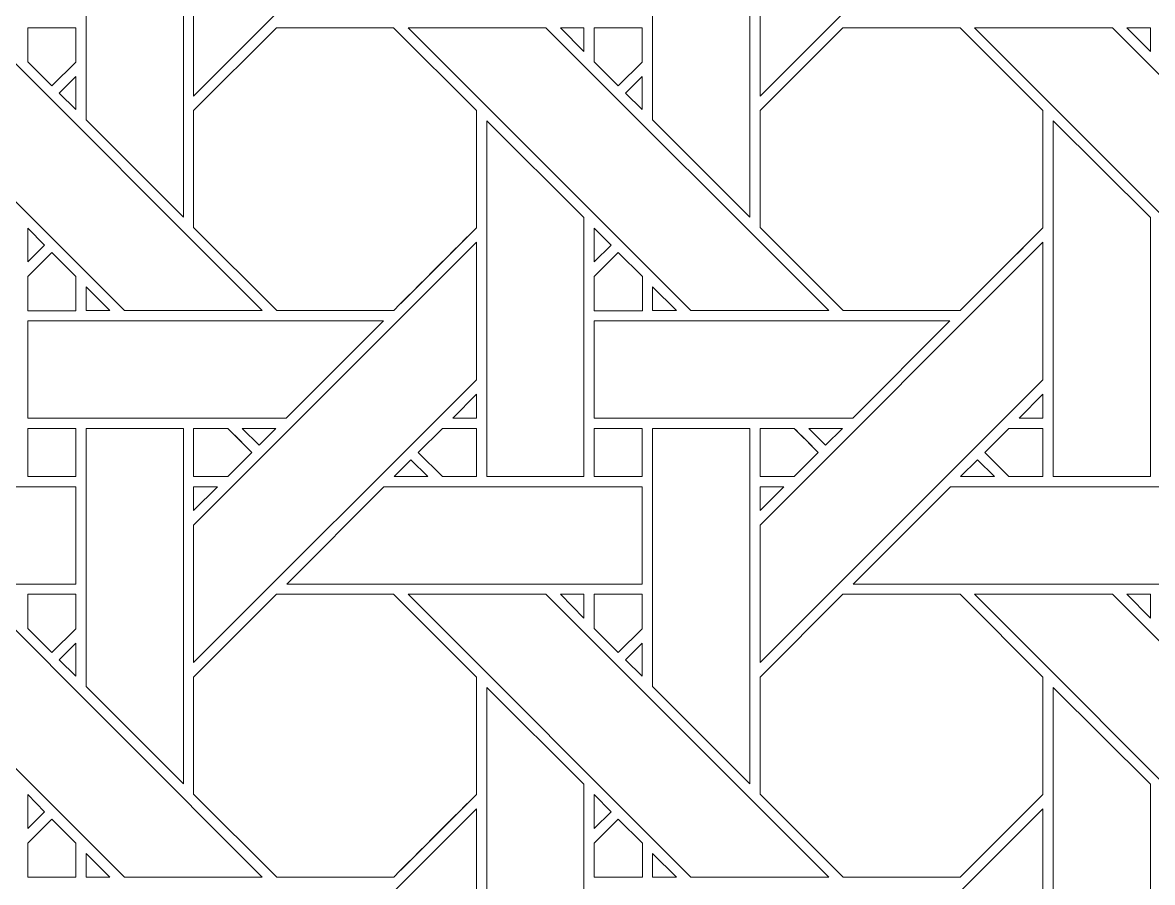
# Model space of a CAD drawing. Header units: inches. Extents: x 2.4 to 22.4, y -0.9 to 19.1.
# Drawn here: x 18.026 to 19.919, y 4.58 to 6.02 of the extents above; entities that cross this region are included whole.
import ezdxf

# ---------------------------------------------------------------- set-up
doc = ezdxf.new("R2010")
doc.units = ezdxf.units.IN
doc.header["$MEASUREMENT"] = 0
doc.layers.add('Design', color=7, linetype='Continuous', lineweight=0)

msp = doc.modelspace()

# ---------------------------------------------------------------- linework, layer by layer
at = {"layer": 'Design'}
for points, knots in [([(12.3829, 19.0948), (6.86, 19.0948), (2.3829, 14.6176), (2.3829, 9.0948), (2.3829, 3.5719), (6.86, -0.9052), (12.3829, -0.9052), (17.9057, -0.9052), (22.3829, 3.5719), (22.3829, 9.0948), (22.3829, 14.6176), (17.9057, 19.0948), (12.3829, 19.0948)], [0, 0, 0, 0, 1, 1, 1, 2, 2, 2, 3, 3, 3, 4, 4, 4, 4]), ([(12.3829, 17.972), (7.4801, 17.972), (3.5056, 13.9975), (3.5056, 9.0948), (3.5056, 4.192), (7.4801, 0.2175), (12.3829, 0.2175), (17.2856, 0.2175), (21.2601, 4.192), (21.2601, 9.0948), (21.2601, 13.9975), (17.2856, 17.972), (12.3829, 17.972)], [0, 0, 0, 0, 1, 1, 1, 2, 2, 2, 3, 3, 3, 4, 4, 4, 4]), ([(18.3128, 6.1269), (18.3128, 6.1269), (18.7864, 6.6005), (18.7864, 6.6005), (18.7864, 6.6005), (18.7864, 6.3705), (18.7864, 6.3705), (18.7864, 6.3705), (18.3128, 5.8968), (18.3128, 5.8968), (18.3128, 5.8968), (18.3128, 6.1269), (18.3128, 6.1269)], [0, 0, 0, 0, 1, 1, 1, 2, 2, 2, 3, 3, 3, 4, 4, 4, 4]), ([(19.2615, 6.1269), (19.2615, 6.1269), (19.7352, 6.6005), (19.7352, 6.6005), (19.7352, 6.6005), (19.7352, 6.3705), (19.7352, 6.3705), (19.7352, 6.3705), (19.2615, 5.8968), (19.2615, 5.8968), (19.2615, 5.8968), (19.2615, 6.1269), (19.2615, 6.1269)], [0, 0, 0, 0, 1, 1, 1, 2, 2, 2, 3, 3, 3, 4, 4, 4, 4]), ([(18.2956, 6.289), (18.2956, 6.289), (18.2956, 5.6939), (18.2956, 5.6939), (18.2956, 5.6939), (18.1327, 5.8568), (18.1327, 5.8568), (18.1327, 5.8568), (18.1327, 6.289), (18.1327, 6.289), (18.1327, 6.289), (18.2956, 6.289), (18.2956, 6.289)], [0, 0, 0, 0, 1, 1, 1, 2, 2, 2, 3, 3, 3, 4, 4, 4, 4]), ([(19.2443, 6.289), (19.2443, 6.289), (19.2443, 5.6939), (19.2443, 5.6939), (19.2443, 5.6939), (19.0814, 5.8568), (19.0814, 5.8568), (19.0814, 5.8568), (19.0814, 6.289), (19.0814, 6.289), (19.0814, 6.289), (19.2443, 6.289), (19.2443, 6.289)], [0, 0, 0, 0, 1, 1, 1, 2, 2, 2, 3, 3, 3, 4, 4, 4, 4]), ([(18.1967, 5.5375), (18.1967, 5.5375), (17.7232, 6.0112), (17.7232, 6.0112), (17.7232, 6.0112), (17.9541, 6.0112), (17.9541, 6.0112), (17.9541, 6.0112), (18.4278, 5.5375), (18.4278, 5.5375), (18.4278, 5.5375), (18.1967, 5.5375), (18.1967, 5.5375)], [0, 0, 0, 0, 1, 1, 1, 2, 2, 2, 3, 3, 3, 4, 4, 4, 4]), ([(18.1152, 6.0111), (18.1152, 6.0111), (18.1152, 5.9535), (18.1152, 5.9535), (18.1152, 5.9535), (18.0753, 5.9136), (18.0753, 5.9136), (18.0753, 5.9136), (18.0349, 5.9539), (18.0349, 5.9539), (18.0349, 5.9539), (18.0349, 6.0111), (18.0349, 6.0111), (18.0349, 6.0111), (18.1152, 6.0111), (18.1152, 6.0111)], [0, 0, 0, 0, 1, 1, 1, 2, 2, 2, 3, 3, 3, 4, 4, 4, 5, 5, 5, 5]), ([(18.0753, 5.9136), (18.0753, 5.9136), (18.0349, 5.9539), (18.0349, 5.9539), (18.0349, 5.9539), (18.0349, 6.0111), (18.0349, 6.0111), (18.0349, 6.0111), (18.1152, 6.0111), (18.1152, 6.0111), (18.1152, 6.0111), (18.1152, 5.9535), (18.1152, 5.9535), (18.1152, 5.9535), (18.0753, 5.9136), (18.0753, 5.9136)], [0, 0, 0, 0, 1, 1, 1, 2, 2, 2, 3, 3, 3, 4, 4, 4, 5, 5, 5, 5]), ([(18.4515, 6.0111), (18.4515, 6.0111), (18.6477, 6.0111), (18.6477, 6.0111), (18.6477, 6.0111), (18.7865, 5.8724), (18.7865, 5.8724), (18.7865, 5.8724), (18.7865, 5.6762), (18.7865, 5.6762), (18.7687, 5.6582), (18.6567, 5.5465), (18.6478, 5.5375), (18.6478, 5.5375), (18.452, 5.5375), (18.452, 5.5375), (18.452, 5.5375), (18.3128, 5.6767), (18.3128, 5.6767), (18.3128, 5.6767), (18.3128, 5.8724), (18.3128, 5.8724), (18.3128, 5.8724), (18.4515, 6.0111), (18.4515, 6.0111)], [0, 0, 0, 0, 1, 1, 1, 2, 2, 2, 3, 3, 3, 4, 4, 4, 5, 5, 5, 6, 6, 6, 7, 7, 7, 8, 8, 8, 8]), ([(18.7865, 5.6762), (18.7684, 5.658), (18.6565, 5.5463), (18.6478, 5.5375), (18.6478, 5.5375), (18.452, 5.5375), (18.452, 5.5375), (18.452, 5.5375), (18.3128, 5.6767), (18.3128, 5.6767), (18.3128, 5.6767), (18.3128, 5.8724), (18.3128, 5.8724), (18.3128, 5.8724), (18.4515, 6.0111), (18.4515, 6.0111), (18.4515, 6.0111), (18.6477, 6.0111), (18.6477, 6.0111), (18.6477, 6.0111), (18.7865, 5.8724), (18.7865, 5.8724), (18.7865, 5.8724), (18.7865, 5.6762), (18.7865, 5.6762)], [0, 0, 0, 0, 1, 1, 1, 2, 2, 2, 3, 3, 3, 4, 4, 4, 5, 5, 5, 6, 6, 6, 7, 7, 7, 8, 8, 8, 8]), ([(19.1455, 5.5375), (19.1455, 5.5375), (18.6719, 6.0112), (18.6719, 6.0112), (18.6719, 6.0112), (18.9029, 6.0112), (18.9029, 6.0112), (18.9029, 6.0112), (19.3765, 5.5375), (19.3765, 5.5375), (19.3765, 5.5375), (19.1455, 5.5375), (19.1455, 5.5375)], [0, 0, 0, 0, 1, 1, 1, 2, 2, 2, 3, 3, 3, 4, 4, 4, 4]), ([(18.9664, 6.0111), (18.9664, 6.0111), (18.9664, 5.9713), (18.9664, 5.9713), (18.9664, 5.9713), (18.927, 6.0111), (18.927, 6.0111), (18.927, 6.0111), (18.9664, 6.0111), (18.9664, 6.0111)], [0, 0, 0, 0, 1, 1, 1, 2, 2, 2, 3, 3, 3, 3]), ([(19.0639, 6.0111), (19.0639, 6.0111), (19.0639, 5.9535), (19.0639, 5.9535), (19.0639, 5.9535), (19.024, 5.9136), (19.024, 5.9136), (19.024, 5.9136), (18.9837, 5.9539), (18.9837, 5.9539), (18.9837, 5.9539), (18.9837, 6.0111), (18.9837, 6.0111), (18.9837, 6.0111), (19.0639, 6.0111), (19.0639, 6.0111)], [0, 0, 0, 0, 1, 1, 1, 2, 2, 2, 3, 3, 3, 4, 4, 4, 5, 5, 5, 5]), ([(19.024, 5.9136), (19.024, 5.9136), (18.9837, 5.9539), (18.9837, 5.9539), (18.9837, 5.9539), (18.9837, 6.0111), (18.9837, 6.0111), (18.9837, 6.0111), (19.0639, 6.0111), (19.0639, 6.0111), (19.0639, 6.0111), (19.0639, 5.9535), (19.0639, 5.9535), (19.0639, 5.9535), (19.024, 5.9136), (19.024, 5.9136)], [0, 0, 0, 0, 1, 1, 1, 2, 2, 2, 3, 3, 3, 4, 4, 4, 5, 5, 5, 5]), ([(19.2615, 5.6767), (19.2615, 5.6767), (19.2615, 5.8724), (19.2615, 5.8724), (19.2615, 5.8724), (19.4002, 6.0111), (19.4002, 6.0111), (19.4002, 6.0111), (19.5965, 6.0111), (19.5965, 6.0111), (19.5965, 6.0111), (19.7352, 5.8724), (19.7352, 5.8724), (19.7352, 5.8724), (19.7352, 5.6762), (19.7352, 5.6762), (19.7174, 5.6582), (19.6055, 5.5465), (19.5965, 5.5375), (19.5965, 5.5375), (19.4008, 5.5375), (19.4008, 5.5375), (19.4008, 5.5375), (19.2615, 5.6767), (19.2615, 5.6767)], [0, 0, 0, 0, 1, 1, 1, 2, 2, 2, 3, 3, 3, 4, 4, 4, 5, 5, 5, 6, 6, 6, 7, 7, 7, 8, 8, 8, 8]), ([(19.7352, 5.6762), (19.7173, 5.6581), (19.6054, 5.5464), (19.5965, 5.5375), (19.5965, 5.5375), (19.4008, 5.5375), (19.4008, 5.5375), (19.4008, 5.5375), (19.2615, 5.6767), (19.2615, 5.6767), (19.2615, 5.6767), (19.2615, 5.8724), (19.2615, 5.8724), (19.2615, 5.8724), (19.4002, 6.0111), (19.4002, 6.0111), (19.4002, 6.0111), (19.5965, 6.0111), (19.5965, 6.0111), (19.5965, 6.0111), (19.7352, 5.8724), (19.7352, 5.8724), (19.7352, 5.8724), (19.7352, 5.6762), (19.7352, 5.6762)], [0, 0, 0, 0, 1, 1, 1, 2, 2, 2, 3, 3, 3, 4, 4, 4, 5, 5, 5, 6, 6, 6, 7, 7, 7, 8, 8, 8, 8]), ([(19.6206, 6.0112), (19.6206, 6.0112), (19.8516, 6.0112), (19.8516, 6.0112), (19.8516, 6.0112), (20.3252, 5.5375), (20.3252, 5.5375), (20.3252, 5.5375), (20.0942, 5.5375), (20.0942, 5.5375), (20.0942, 5.5375), (19.6206, 6.0112), (19.6206, 6.0112)], [0, 0, 0, 0, 1, 1, 1, 2, 2, 2, 3, 3, 3, 4, 4, 4, 4]), ([(19.9151, 6.0111), (19.9151, 6.0111), (19.9151, 5.9713), (19.9151, 5.9713), (19.9151, 5.9713), (19.8757, 6.0111), (19.8757, 6.0111), (19.8757, 6.0111), (19.9151, 6.0111), (19.9151, 6.0111)], [0, 0, 0, 0, 1, 1, 1, 2, 2, 2, 3, 3, 3, 3]), ([(18.1152, 5.9293), (18.1152, 5.9293), (18.1152, 5.8741), (18.1152, 5.8741), (18.1152, 5.8741), (18.0874, 5.9015), (18.0874, 5.9015), (18.0874, 5.9015), (18.1152, 5.9293), (18.1152, 5.9293)], [0, 0, 0, 0, 1, 1, 1, 2, 2, 2, 3, 3, 3, 3]), ([(19.0639, 5.9293), (19.0639, 5.9293), (19.0639, 5.8741), (19.0639, 5.8741), (19.0639, 5.8741), (19.0361, 5.9015), (19.0361, 5.9015), (19.0361, 5.9015), (19.0639, 5.9293), (19.0639, 5.9293)], [0, 0, 0, 0, 1, 1, 1, 2, 2, 2, 3, 3, 3, 3]), ([(18.8036, 5.2595), (18.8036, 5.2595), (18.8036, 5.8553), (18.8036, 5.8553), (18.8036, 5.8553), (18.9663, 5.6932), (18.9663, 5.6932), (18.9663, 5.6932), (18.9663, 5.2595), (18.9663, 5.2595), (18.9663, 5.2595), (18.8036, 5.2595), (18.8036, 5.2595)], [0, 0, 0, 0, 1, 1, 1, 2, 2, 2, 3, 3, 3, 4, 4, 4, 4]), ([(19.9151, 5.2595), (19.9151, 5.2595), (19.7523, 5.2595), (19.7523, 5.2595), (19.7523, 5.2595), (19.7523, 5.8553), (19.7523, 5.8553), (19.7523, 5.8553), (19.9151, 5.6932), (19.9151, 5.6932), (19.9151, 5.6932), (19.9151, 5.2595), (19.9151, 5.2595)], [0, 0, 0, 0, 1, 1, 1, 2, 2, 2, 3, 3, 3, 4, 4, 4, 4]), ([(18.0349, 5.6189), (18.0349, 5.6189), (18.0349, 5.6757), (18.0349, 5.6757), (18.0349, 5.6757), (18.0631, 5.6471), (18.0631, 5.6471), (18.0631, 5.6471), (18.0349, 5.6189), (18.0349, 5.6189)], [0, 0, 0, 0, 1, 1, 1, 2, 2, 2, 3, 3, 3, 3]), ([(18.9836, 5.6189), (18.9836, 5.6189), (18.9836, 5.6757), (18.9836, 5.6757), (18.9836, 5.6757), (19.0118, 5.6471), (19.0118, 5.6471), (19.0118, 5.6471), (18.9836, 5.6189), (18.9836, 5.6189)], [0, 0, 0, 0, 1, 1, 1, 2, 2, 2, 3, 3, 3, 3]), ([(18.3128, 5.1782), (18.3128, 5.1782), (18.7864, 5.6518), (18.7864, 5.6518), (18.7864, 5.6518), (18.7864, 5.4217), (18.7864, 5.4217), (18.7864, 5.4217), (18.3128, 4.9481), (18.3128, 4.9481), (18.3128, 4.9481), (18.3128, 5.1782), (18.3128, 5.1782)], [0, 0, 0, 0, 1, 1, 1, 2, 2, 2, 3, 3, 3, 4, 4, 4, 4]), ([(19.2615, 5.1782), (19.2615, 5.1782), (19.7352, 5.6518), (19.7352, 5.6518), (19.7352, 5.6518), (19.7352, 5.4217), (19.7352, 5.4217), (19.7352, 5.4217), (19.2615, 4.9481), (19.2615, 4.9481), (19.2615, 4.9481), (19.2615, 5.1782), (19.2615, 5.1782)], [0, 0, 0, 0, 1, 1, 1, 2, 2, 2, 3, 3, 3, 4, 4, 4, 4]), ([(18.0349, 5.5372), (18.0349, 5.5372), (18.0349, 5.5945), (18.0349, 5.5945), (18.0349, 5.5945), (18.0753, 5.6349), (18.0753, 5.6349), (18.0753, 5.6349), (18.1156, 5.5945), (18.1156, 5.5945), (18.1156, 5.5945), (18.1156, 5.5372), (18.1156, 5.5372), (18.1156, 5.5372), (18.0349, 5.5372), (18.0349, 5.5372)], [0, 0, 0, 0, 1, 1, 1, 2, 2, 2, 3, 3, 3, 4, 4, 4, 5, 5, 5, 5]), ([(18.0753, 5.6349), (18.0753, 5.6349), (18.1156, 5.5945), (18.1156, 5.5945), (18.1156, 5.5945), (18.1156, 5.5372), (18.1156, 5.5372), (18.1156, 5.5372), (18.0349, 5.5372), (18.0349, 5.5372), (18.0349, 5.5372), (18.0349, 5.5945), (18.0349, 5.5945), (18.0349, 5.5945), (18.0753, 5.6349), (18.0753, 5.6349)], [0, 0, 0, 0, 1, 1, 1, 2, 2, 2, 3, 3, 3, 4, 4, 4, 5, 5, 5, 5]), ([(18.9837, 5.5372), (18.9837, 5.5372), (18.9837, 5.5945), (18.9837, 5.5945), (18.9837, 5.5945), (19.024, 5.6349), (19.024, 5.6349), (19.024, 5.6349), (19.0643, 5.5945), (19.0643, 5.5945), (19.0643, 5.5945), (19.0643, 5.5372), (19.0643, 5.5372), (19.0643, 5.5372), (18.9837, 5.5372), (18.9837, 5.5372)], [0, 0, 0, 0, 1, 1, 1, 2, 2, 2, 3, 3, 3, 4, 4, 4, 5, 5, 5, 5]), ([(19.024, 5.6349), (19.024, 5.6349), (19.0643, 5.5945), (19.0643, 5.5945), (19.0643, 5.5945), (19.0643, 5.5372), (19.0643, 5.5372), (19.0643, 5.5372), (18.9837, 5.5372), (18.9837, 5.5372), (18.9837, 5.5372), (18.9837, 5.5945), (18.9837, 5.5945), (18.9837, 5.5945), (19.024, 5.6349), (19.024, 5.6349)], [0, 0, 0, 0, 1, 1, 1, 2, 2, 2, 3, 3, 3, 4, 4, 4, 5, 5, 5, 5]), ([(18.1328, 5.5375), (18.1328, 5.5375), (18.1328, 5.5773), (18.1328, 5.5773), (18.1328, 5.5773), (18.1725, 5.5375), (18.1725, 5.5375), (18.1725, 5.5375), (18.1328, 5.5375), (18.1328, 5.5375)], [0, 0, 0, 0, 1, 1, 1, 2, 2, 2, 3, 3, 3, 3]), ([(19.0815, 5.5375), (19.0815, 5.5375), (19.0815, 5.5773), (19.0815, 5.5773), (19.0815, 5.5773), (19.1212, 5.5375), (19.1212, 5.5375), (19.1212, 5.5375), (19.0815, 5.5375), (19.0815, 5.5375)], [0, 0, 0, 0, 1, 1, 1, 2, 2, 2, 3, 3, 3, 3]), ([(18.0349, 5.3576), (18.0349, 5.3576), (18.0349, 5.5203), (18.0349, 5.5203), (18.0349, 5.5203), (18.6306, 5.5203), (18.6306, 5.5203), (18.6306, 5.5203), (18.4679, 5.3576), (18.4679, 5.3576), (18.4679, 5.3576), (18.0349, 5.3576), (18.0349, 5.3576)], [0, 0, 0, 0, 1, 1, 1, 2, 2, 2, 3, 3, 3, 4, 4, 4, 4]), ([(18.9836, 5.3576), (18.9836, 5.3576), (18.9836, 5.5203), (18.9836, 5.5203), (18.9836, 5.5203), (19.5793, 5.5203), (19.5793, 5.5203), (19.5793, 5.5203), (19.4166, 5.3576), (19.4166, 5.3576), (19.4166, 5.3576), (18.9836, 5.3576), (18.9836, 5.3576)], [0, 0, 0, 0, 1, 1, 1, 2, 2, 2, 3, 3, 3, 4, 4, 4, 4]), ([(18.7864, 5.3973), (18.7864, 5.3973), (18.7864, 5.3576), (18.7864, 5.3576), (18.7864, 5.3576), (18.7467, 5.3576), (18.7467, 5.3576), (18.7467, 5.3576), (18.7864, 5.3973), (18.7864, 5.3973)], [0, 0, 0, 0, 1, 1, 1, 2, 2, 2, 3, 3, 3, 3]), ([(19.7352, 5.3973), (19.7352, 5.3973), (19.7352, 5.3576), (19.7352, 5.3576), (19.7352, 5.3576), (19.6954, 5.3576), (19.6954, 5.3576), (19.6954, 5.3576), (19.7352, 5.3973), (19.7352, 5.3973)], [0, 0, 0, 0, 1, 1, 1, 2, 2, 2, 3, 3, 3, 3]), ([(18.0349, 5.3403), (18.0349, 5.3403), (18.1152, 5.3403), (18.1152, 5.3403), (18.1152, 5.3403), (18.1152, 5.2595), (18.1152, 5.2595), (18.1152, 5.2595), (18.0349, 5.2595), (18.0349, 5.2595), (18.0349, 5.2595), (18.0349, 5.3403), (18.0349, 5.3403)], [0, 0, 0, 0, 1, 1, 1, 2, 2, 2, 3, 3, 3, 4, 4, 4, 4]), ([(18.0349, 5.2595), (18.0349, 5.2595), (18.0349, 5.3403), (18.0349, 5.3403), (18.0349, 5.3403), (18.1152, 5.3403), (18.1152, 5.3403), (18.1152, 5.3403), (18.1152, 5.2595), (18.1152, 5.2595), (18.1152, 5.2595), (18.0349, 5.2595), (18.0349, 5.2595)], [0, 0, 0, 0, 1, 1, 1, 2, 2, 2, 3, 3, 3, 4, 4, 4, 4]), ([(18.2956, 5.3403), (18.2956, 5.3403), (18.2956, 4.7452), (18.2956, 4.7452), (18.2956, 4.7452), (18.1327, 4.9081), (18.1327, 4.9081), (18.1327, 4.9081), (18.1327, 5.3403), (18.1327, 5.3403), (18.1327, 5.3403), (18.2956, 5.3403), (18.2956, 5.3403)], [0, 0, 0, 0, 1, 1, 1, 2, 2, 2, 3, 3, 3, 4, 4, 4, 4]), ([(18.3699, 5.3403), (18.375, 5.3351), (18.4058, 5.3043), (18.4102, 5.2999), (18.4102, 5.2999), (18.3698, 5.2595), (18.3698, 5.2595), (18.3698, 5.2595), (18.3128, 5.2595), (18.3128, 5.2595), (18.3128, 5.2595), (18.3128, 5.3403), (18.3128, 5.3403), (18.3128, 5.3403), (18.3699, 5.3403), (18.3699, 5.3403)], [0, 0, 0, 0, 1, 1, 1, 2, 2, 2, 3, 3, 3, 4, 4, 4, 5, 5, 5, 5]), ([(18.3128, 5.2595), (18.3128, 5.2595), (18.3128, 5.3403), (18.3128, 5.3403), (18.3128, 5.3403), (18.3699, 5.3403), (18.3699, 5.3403), (18.3752, 5.335), (18.406, 5.3041), (18.4102, 5.2999), (18.4102, 5.2999), (18.3698, 5.2595), (18.3698, 5.2595), (18.3698, 5.2595), (18.3128, 5.2595), (18.3128, 5.2595)], [0, 0, 0, 0, 1, 1, 1, 2, 2, 2, 3, 3, 3, 4, 4, 4, 5, 5, 5, 5]), ([(18.3942, 5.3403), (18.3942, 5.3403), (18.4506, 5.3403), (18.4506, 5.3403), (18.4506, 5.3403), (18.4224, 5.3121), (18.4224, 5.3121), (18.4224, 5.3121), (18.3942, 5.3403), (18.3942, 5.3403)], [0, 0, 0, 0, 1, 1, 1, 2, 2, 2, 3, 3, 3, 3]), ([(18.7294, 5.2595), (18.7294, 5.2595), (18.689, 5.2998), (18.689, 5.2998), (18.689, 5.2998), (18.7294, 5.3403), (18.7294, 5.3403), (18.7294, 5.3403), (18.7865, 5.3403), (18.7865, 5.3403), (18.7865, 5.3403), (18.7865, 5.2595), (18.7865, 5.2595), (18.7865, 5.2595), (18.7294, 5.2595), (18.7294, 5.2595)], [0, 0, 0, 0, 1, 1, 1, 2, 2, 2, 3, 3, 3, 4, 4, 4, 5, 5, 5, 5]), ([(18.689, 5.2998), (18.689, 5.2998), (18.7294, 5.3403), (18.7294, 5.3403), (18.7294, 5.3403), (18.7865, 5.3403), (18.7865, 5.3403), (18.7865, 5.3403), (18.7865, 5.2595), (18.7865, 5.2595), (18.7865, 5.2595), (18.7294, 5.2595), (18.7294, 5.2595), (18.7294, 5.2595), (18.689, 5.2998), (18.689, 5.2998)], [0, 0, 0, 0, 1, 1, 1, 2, 2, 2, 3, 3, 3, 4, 4, 4, 5, 5, 5, 5]), ([(18.9837, 5.3403), (18.9837, 5.3403), (19.0639, 5.3403), (19.0639, 5.3403), (19.0639, 5.3403), (19.0639, 5.2595), (19.0639, 5.2595), (19.0639, 5.2595), (18.9837, 5.2595), (18.9837, 5.2595), (18.9837, 5.2595), (18.9837, 5.3403), (18.9837, 5.3403)], [0, 0, 0, 0, 1, 1, 1, 2, 2, 2, 3, 3, 3, 4, 4, 4, 4]), ([(18.9837, 5.2595), (18.9837, 5.2595), (18.9837, 5.3403), (18.9837, 5.3403), (18.9837, 5.3403), (19.0639, 5.3403), (19.0639, 5.3403), (19.0639, 5.3403), (19.0639, 5.2595), (19.0639, 5.2595), (19.0639, 5.2595), (18.9837, 5.2595), (18.9837, 5.2595)], [0, 0, 0, 0, 1, 1, 1, 2, 2, 2, 3, 3, 3, 4, 4, 4, 4]), ([(19.2443, 5.3403), (19.2443, 5.3403), (19.2443, 4.7452), (19.2443, 4.7452), (19.2443, 4.7452), (19.0814, 4.9081), (19.0814, 4.9081), (19.0814, 4.9081), (19.0814, 5.3403), (19.0814, 5.3403), (19.0814, 5.3403), (19.2443, 5.3403), (19.2443, 5.3403)], [0, 0, 0, 0, 1, 1, 1, 2, 2, 2, 3, 3, 3, 4, 4, 4, 4]), ([(19.3589, 5.2999), (19.3589, 5.2999), (19.3185, 5.2595), (19.3185, 5.2595), (19.3185, 5.2595), (19.2615, 5.2595), (19.2615, 5.2595), (19.2615, 5.2595), (19.2615, 5.3403), (19.2615, 5.3403), (19.2615, 5.3403), (19.3186, 5.3403), (19.3186, 5.3403), (19.3237, 5.3351), (19.3545, 5.3043), (19.3589, 5.2999)], [0, 0, 0, 0, 1, 1, 1, 2, 2, 2, 3, 3, 3, 4, 4, 4, 5, 5, 5, 5]), ([(19.2615, 5.2595), (19.2615, 5.2595), (19.2615, 5.3403), (19.2615, 5.3403), (19.2615, 5.3403), (19.3186, 5.3403), (19.3186, 5.3403), (19.3239, 5.335), (19.3547, 5.3041), (19.3589, 5.2999), (19.3589, 5.2999), (19.3185, 5.2595), (19.3185, 5.2595), (19.3185, 5.2595), (19.2615, 5.2595), (19.2615, 5.2595)], [0, 0, 0, 0, 1, 1, 1, 2, 2, 2, 3, 3, 3, 4, 4, 4, 5, 5, 5, 5]), ([(19.3429, 5.3403), (19.3429, 5.3403), (19.3994, 5.3403), (19.3994, 5.3403), (19.3994, 5.3403), (19.3711, 5.3121), (19.3711, 5.3121), (19.3711, 5.3121), (19.3429, 5.3403), (19.3429, 5.3403)], [0, 0, 0, 0, 1, 1, 1, 2, 2, 2, 3, 3, 3, 3]), ([(19.6782, 5.3403), (19.6782, 5.3403), (19.7352, 5.3403), (19.7352, 5.3403), (19.7352, 5.3403), (19.7352, 5.2595), (19.7352, 5.2595), (19.7352, 5.2595), (19.6781, 5.2595), (19.6781, 5.2595), (19.6781, 5.2595), (19.6377, 5.2998), (19.6377, 5.2998), (19.6377, 5.2998), (19.6782, 5.3403), (19.6782, 5.3403)], [0, 0, 0, 0, 1, 1, 1, 2, 2, 2, 3, 3, 3, 4, 4, 4, 5, 5, 5, 5]), ([(19.6377, 5.2998), (19.6377, 5.2998), (19.6782, 5.3403), (19.6782, 5.3403), (19.6782, 5.3403), (19.7352, 5.3403), (19.7352, 5.3403), (19.7352, 5.3403), (19.7352, 5.2595), (19.7352, 5.2595), (19.7352, 5.2595), (19.6781, 5.2595), (19.6781, 5.2595), (19.6781, 5.2595), (19.6377, 5.2998), (19.6377, 5.2998)], [0, 0, 0, 0, 1, 1, 1, 2, 2, 2, 3, 3, 3, 4, 4, 4, 5, 5, 5, 5]), ([(18.6768, 5.2878), (18.6768, 5.2878), (18.7051, 5.2595), (18.7051, 5.2595), (18.7051, 5.2595), (18.6486, 5.2595), (18.6486, 5.2595), (18.6486, 5.2595), (18.6768, 5.2878), (18.6768, 5.2878)], [0, 0, 0, 0, 1, 1, 1, 2, 2, 2, 3, 3, 3, 3]), ([(19.6256, 5.2878), (19.6256, 5.2878), (19.6538, 5.2595), (19.6538, 5.2595), (19.6538, 5.2595), (19.5973, 5.2595), (19.5973, 5.2595), (19.5973, 5.2595), (19.6256, 5.2878), (19.6256, 5.2878)], [0, 0, 0, 0, 1, 1, 1, 2, 2, 2, 3, 3, 3, 3]), ([(17.5199, 5.0796), (17.5199, 5.0796), (17.6827, 5.2424), (17.6827, 5.2424), (17.6827, 5.2424), (18.1152, 5.2424), (18.1152, 5.2424), (18.1152, 5.2424), (18.1152, 5.0796), (18.1152, 5.0796), (18.1152, 5.0796), (17.5199, 5.0796), (17.5199, 5.0796)], [0, 0, 0, 0, 1, 1, 1, 2, 2, 2, 3, 3, 3, 4, 4, 4, 4]), ([(18.3526, 5.2424), (18.3526, 5.2424), (18.3128, 5.2025), (18.3128, 5.2025), (18.3128, 5.2025), (18.3128, 5.2424), (18.3128, 5.2424), (18.3128, 5.2424), (18.3526, 5.2424), (18.3526, 5.2424)], [0, 0, 0, 0, 1, 1, 1, 2, 2, 2, 3, 3, 3, 3]), ([(18.4686, 5.0796), (18.4686, 5.0796), (18.6314, 5.2424), (18.6314, 5.2424), (18.6314, 5.2424), (19.0639, 5.2424), (19.0639, 5.2424), (19.0639, 5.2424), (19.0639, 5.0796), (19.0639, 5.0796), (19.0639, 5.0796), (18.4686, 5.0796), (18.4686, 5.0796)], [0, 0, 0, 0, 1, 1, 1, 2, 2, 2, 3, 3, 3, 4, 4, 4, 4]), ([(19.3013, 5.2424), (19.3013, 5.2424), (19.2615, 5.2025), (19.2615, 5.2025), (19.2615, 5.2025), (19.2615, 5.2424), (19.2615, 5.2424), (19.2615, 5.2424), (19.3013, 5.2424), (19.3013, 5.2424)], [0, 0, 0, 0, 1, 1, 1, 2, 2, 2, 3, 3, 3, 3]), ([(20.0126, 5.2424), (20.0126, 5.2424), (20.0126, 5.0796), (20.0126, 5.0796), (20.0126, 5.0796), (19.4173, 5.0796), (19.4173, 5.0796), (19.4173, 5.0796), (19.5802, 5.2424), (19.5802, 5.2424), (19.5802, 5.2424), (20.0126, 5.2424), (20.0126, 5.2424)], [0, 0, 0, 0, 1, 1, 1, 2, 2, 2, 3, 3, 3, 4, 4, 4, 4]), ([(17.7232, 5.0624), (17.7232, 5.0624), (17.9541, 5.0624), (17.9541, 5.0624), (17.9541, 5.0624), (18.4278, 4.5888), (18.4278, 4.5888), (18.4278, 4.5888), (18.1968, 4.5888), (18.1968, 4.5888), (18.1968, 4.5888), (17.7232, 5.0624), (17.7232, 5.0624)], [0, 0, 0, 0, 1, 1, 1, 2, 2, 2, 3, 3, 3, 4, 4, 4, 4]), ([(18.1152, 5.0624), (18.1152, 5.0624), (18.1152, 5.0048), (18.1152, 5.0048), (18.1152, 5.0048), (18.0753, 4.9648), (18.0753, 4.9648), (18.0753, 4.9648), (18.0349, 5.0052), (18.0349, 5.0052), (18.0349, 5.0052), (18.0349, 5.0624), (18.0349, 5.0624), (18.0349, 5.0624), (18.1152, 5.0624), (18.1152, 5.0624)], [0, 0, 0, 0, 1, 1, 1, 2, 2, 2, 3, 3, 3, 4, 4, 4, 5, 5, 5, 5]), ([(18.0753, 4.9648), (18.0753, 4.9648), (18.0349, 5.0052), (18.0349, 5.0052), (18.0349, 5.0052), (18.0349, 5.0624), (18.0349, 5.0624), (18.0349, 5.0624), (18.1152, 5.0624), (18.1152, 5.0624), (18.1152, 5.0624), (18.1152, 5.0048), (18.1152, 5.0048), (18.1152, 5.0048), (18.0753, 4.9648), (18.0753, 4.9648)], [0, 0, 0, 0, 1, 1, 1, 2, 2, 2, 3, 3, 3, 4, 4, 4, 5, 5, 5, 5]), ([(18.4515, 5.0624), (18.4515, 5.0624), (18.6477, 5.0624), (18.6477, 5.0624), (18.6477, 5.0624), (18.7865, 4.9237), (18.7865, 4.9237), (18.7865, 4.9237), (18.7865, 4.7274), (18.7865, 4.7274), (18.7687, 4.7095), (18.6567, 4.5978), (18.6478, 4.5888), (18.6478, 4.5888), (18.452, 4.5888), (18.452, 4.5888), (18.452, 4.5888), (18.3128, 4.728), (18.3128, 4.728), (18.3128, 4.728), (18.3128, 4.9237), (18.3128, 4.9237), (18.3128, 4.9237), (18.4515, 5.0624), (18.4515, 5.0624)], [0, 0, 0, 0, 1, 1, 1, 2, 2, 2, 3, 3, 3, 4, 4, 4, 5, 5, 5, 6, 6, 6, 7, 7, 7, 8, 8, 8, 8]), ([(18.452, 4.5888), (18.452, 4.5888), (18.3128, 4.728), (18.3128, 4.728), (18.3128, 4.728), (18.3128, 4.9237), (18.3128, 4.9237), (18.3128, 4.9237), (18.4515, 5.0624), (18.4515, 5.0624), (18.4515, 5.0624), (18.6477, 5.0624), (18.6477, 5.0624), (18.6477, 5.0624), (18.7865, 4.9237), (18.7865, 4.9237), (18.7865, 4.9237), (18.7865, 4.7274), (18.7865, 4.7274), (18.7684, 4.7092), (18.6565, 4.5975), (18.6478, 4.5888), (18.6478, 4.5888), (18.452, 4.5888), (18.452, 4.5888)], [0, 0, 0, 0, 1, 1, 1, 2, 2, 2, 3, 3, 3, 4, 4, 4, 5, 5, 5, 6, 6, 6, 7, 7, 7, 8, 8, 8, 8]), ([(18.6719, 5.0624), (18.6719, 5.0624), (18.9029, 5.0624), (18.9029, 5.0624), (18.9029, 5.0624), (19.3765, 4.5888), (19.3765, 4.5888), (19.3765, 4.5888), (19.1455, 4.5888), (19.1455, 4.5888), (19.1455, 4.5888), (18.6719, 5.0624), (18.6719, 5.0624)], [0, 0, 0, 0, 1, 1, 1, 2, 2, 2, 3, 3, 3, 4, 4, 4, 4]), ([(18.9664, 5.0624), (18.9664, 5.0624), (18.9664, 5.0226), (18.9664, 5.0226), (18.9664, 5.0226), (18.927, 5.0624), (18.927, 5.0624), (18.927, 5.0624), (18.9664, 5.0624), (18.9664, 5.0624)], [0, 0, 0, 0, 1, 1, 1, 2, 2, 2, 3, 3, 3, 3]), ([(19.0639, 5.0624), (19.0639, 5.0624), (19.0639, 5.0048), (19.0639, 5.0048), (19.0639, 5.0048), (19.024, 4.9648), (19.024, 4.9648), (19.024, 4.9648), (18.9837, 5.0052), (18.9837, 5.0052), (18.9837, 5.0052), (18.9837, 5.0624), (18.9837, 5.0624), (18.9837, 5.0624), (19.0639, 5.0624), (19.0639, 5.0624)], [0, 0, 0, 0, 1, 1, 1, 2, 2, 2, 3, 3, 3, 4, 4, 4, 5, 5, 5, 5]), ([(19.024, 4.9648), (19.024, 4.9648), (18.9837, 5.0052), (18.9837, 5.0052), (18.9837, 5.0052), (18.9837, 5.0624), (18.9837, 5.0624), (18.9837, 5.0624), (19.0639, 5.0624), (19.0639, 5.0624), (19.0639, 5.0624), (19.0639, 5.0048), (19.0639, 5.0048), (19.0639, 5.0048), (19.024, 4.9648), (19.024, 4.9648)], [0, 0, 0, 0, 1, 1, 1, 2, 2, 2, 3, 3, 3, 4, 4, 4, 5, 5, 5, 5]), ([(19.2615, 4.728), (19.2615, 4.728), (19.2615, 4.9237), (19.2615, 4.9237), (19.2615, 4.9237), (19.4002, 5.0624), (19.4002, 5.0624), (19.4002, 5.0624), (19.5965, 5.0624), (19.5965, 5.0624), (19.5965, 5.0624), (19.7352, 4.9237), (19.7352, 4.9237), (19.7352, 4.9237), (19.7352, 4.7274), (19.7352, 4.7274), (19.7174, 4.7095), (19.6055, 4.5978), (19.5965, 4.5888), (19.5965, 4.5888), (19.4008, 4.5888), (19.4008, 4.5888), (19.4008, 4.5888), (19.2615, 4.728), (19.2615, 4.728)], [0, 0, 0, 0, 1, 1, 1, 2, 2, 2, 3, 3, 3, 4, 4, 4, 5, 5, 5, 6, 6, 6, 7, 7, 7, 8, 8, 8, 8]), ([(19.4008, 4.5888), (19.4008, 4.5888), (19.2615, 4.728), (19.2615, 4.728), (19.2615, 4.728), (19.2615, 4.9237), (19.2615, 4.9237), (19.2615, 4.9237), (19.4002, 5.0624), (19.4002, 5.0624), (19.4002, 5.0624), (19.5965, 5.0624), (19.5965, 5.0624), (19.5965, 5.0624), (19.7352, 4.9237), (19.7352, 4.9237), (19.7352, 4.9237), (19.7352, 4.7274), (19.7352, 4.7274), (19.7175, 4.7096), (19.6056, 4.5978), (19.5965, 4.5888), (19.5965, 4.5888), (19.4008, 4.5888), (19.4008, 4.5888)], [0, 0, 0, 0, 1, 1, 1, 2, 2, 2, 3, 3, 3, 4, 4, 4, 5, 5, 5, 6, 6, 6, 7, 7, 7, 8, 8, 8, 8]), ([(19.6206, 5.0624), (19.6206, 5.0624), (19.8516, 5.0624), (19.8516, 5.0624), (19.8516, 5.0624), (20.1256, 4.7884), (20.1256, 4.7884), (20.0981, 4.7391), (20.0701, 4.6901), (20.0417, 4.6413), (20.0417, 4.6413), (19.6206, 5.0624), (19.6206, 5.0624)], [0, 0, 0, 0, 1, 1, 1, 2, 2, 2, 3, 3, 3, 4, 4, 4, 4]), ([(19.9151, 5.0624), (19.9151, 5.0624), (19.9151, 5.0226), (19.9151, 5.0226), (19.9151, 5.0226), (19.8757, 5.0624), (19.8757, 5.0624), (19.8757, 5.0624), (19.9151, 5.0624), (19.9151, 5.0624)], [0, 0, 0, 0, 1, 1, 1, 2, 2, 2, 3, 3, 3, 3]), ([(18.1152, 4.9806), (18.1152, 4.9806), (18.1152, 4.9254), (18.1152, 4.9254), (18.1152, 4.9254), (18.0874, 4.9528), (18.0874, 4.9528), (18.0874, 4.9528), (18.1152, 4.9806), (18.1152, 4.9806)], [0, 0, 0, 0, 1, 1, 1, 2, 2, 2, 3, 3, 3, 3]), ([(19.0639, 4.9806), (19.0639, 4.9806), (19.0639, 4.9254), (19.0639, 4.9254), (19.0639, 4.9254), (19.0361, 4.9528), (19.0361, 4.9528), (19.0361, 4.9528), (19.0639, 4.9806), (19.0639, 4.9806)], [0, 0, 0, 0, 1, 1, 1, 2, 2, 2, 3, 3, 3, 3]), ([(18.9663, 4.7445), (18.9663, 4.7445), (18.9663, 4.3108), (18.9663, 4.3108), (18.9663, 4.3108), (18.8036, 4.3108), (18.8036, 4.3108), (18.8036, 4.3108), (18.8036, 4.9066), (18.8036, 4.9066), (18.8036, 4.9066), (18.9663, 4.7445), (18.9663, 4.7445)], [0, 0, 0, 0, 1, 1, 1, 2, 2, 2, 3, 3, 3, 4, 4, 4, 4]), ([(19.8394, 4.3108), (19.8394, 4.3108), (19.7523, 4.3108), (19.7523, 4.3108), (19.7523, 4.3108), (19.7523, 4.9066), (19.7523, 4.9066), (19.7523, 4.9066), (19.9151, 4.7445), (19.9151, 4.7445), (19.9151, 4.7445), (19.9151, 4.4305), (19.9151, 4.4305), (19.8902, 4.3904), (19.865, 4.3505), (19.8394, 4.3108)], [0, 0, 0, 0, 1, 1, 1, 2, 2, 2, 3, 3, 3, 4, 4, 4, 5, 5, 5, 5]), ([(18.0349, 4.6702), (18.0349, 4.6702), (18.0349, 4.727), (18.0349, 4.727), (18.0349, 4.727), (18.0631, 4.6984), (18.0631, 4.6984), (18.0631, 4.6984), (18.0349, 4.6702), (18.0349, 4.6702)], [0, 0, 0, 0, 1, 1, 1, 2, 2, 2, 3, 3, 3, 3]), ([(18.9836, 4.6702), (18.9836, 4.6702), (18.9836, 4.727), (18.9836, 4.727), (18.9836, 4.727), (19.0118, 4.6984), (19.0118, 4.6984), (19.0118, 4.6984), (18.9836, 4.6702), (18.9836, 4.6702)], [0, 0, 0, 0, 1, 1, 1, 2, 2, 2, 3, 3, 3, 3]), ([(18.3128, 4.2294), (18.3128, 4.2294), (18.7864, 4.703), (18.7864, 4.703), (18.7864, 4.703), (18.7864, 4.473), (18.7864, 4.473), (18.7864, 4.473), (18.3128, 3.9994), (18.3128, 3.9994), (18.3128, 3.9994), (18.3128, 4.2294), (18.3128, 4.2294)], [0, 0, 0, 0, 1, 1, 1, 2, 2, 2, 3, 3, 3, 4, 4, 4, 4]), ([(19.2615, 4.2294), (19.2615, 4.2294), (19.7352, 4.703), (19.7352, 4.703), (19.7352, 4.703), (19.7352, 4.473), (19.7352, 4.473), (19.7352, 4.473), (19.2615, 3.9994), (19.2615, 3.9994), (19.2615, 3.9994), (19.2615, 4.2294), (19.2615, 4.2294)], [0, 0, 0, 0, 1, 1, 1, 2, 2, 2, 3, 3, 3, 4, 4, 4, 4]), ([(18.0349, 4.5885), (18.0349, 4.5885), (18.0349, 4.6458), (18.0349, 4.6458), (18.0349, 4.6458), (18.0753, 4.6861), (18.0753, 4.6861), (18.0753, 4.6861), (18.1156, 4.6458), (18.1156, 4.6458), (18.1156, 4.6458), (18.1156, 4.5885), (18.1156, 4.5885), (18.1156, 4.5885), (18.0349, 4.5885), (18.0349, 4.5885)], [0, 0, 0, 0, 1, 1, 1, 2, 2, 2, 3, 3, 3, 4, 4, 4, 5, 5, 5, 5]), ([(18.0349, 4.6458), (18.0349, 4.6458), (18.0753, 4.6861), (18.0753, 4.6861), (18.0753, 4.6861), (18.1156, 4.6458), (18.1156, 4.6458), (18.1156, 4.6458), (18.1156, 4.5885), (18.1156, 4.5885), (18.1156, 4.5885), (18.0349, 4.5885), (18.0349, 4.5885), (18.0349, 4.5885), (18.0349, 4.6458), (18.0349, 4.6458)], [0, 0, 0, 0, 1, 1, 1, 2, 2, 2, 3, 3, 3, 4, 4, 4, 5, 5, 5, 5]), ([(18.9837, 4.5885), (18.9837, 4.5885), (18.9837, 4.6458), (18.9837, 4.6458), (18.9837, 4.6458), (19.024, 4.6861), (19.024, 4.6861), (19.024, 4.6861), (19.0643, 4.6458), (19.0643, 4.6458), (19.0643, 4.6458), (19.0643, 4.5885), (19.0643, 4.5885), (19.0643, 4.5885), (18.9837, 4.5885), (18.9837, 4.5885)], [0, 0, 0, 0, 1, 1, 1, 2, 2, 2, 3, 3, 3, 4, 4, 4, 5, 5, 5, 5]), ([(18.9837, 4.6458), (18.9837, 4.6458), (19.024, 4.6861), (19.024, 4.6861), (19.024, 4.6861), (19.0643, 4.6458), (19.0643, 4.6458), (19.0643, 4.6458), (19.0643, 4.5885), (19.0643, 4.5885), (19.0643, 4.5885), (18.9837, 4.5885), (18.9837, 4.5885), (18.9837, 4.5885), (18.9837, 4.6458), (18.9837, 4.6458)], [0, 0, 0, 0, 1, 1, 1, 2, 2, 2, 3, 3, 3, 4, 4, 4, 5, 5, 5, 5]), ([(18.1725, 4.5888), (18.1725, 4.5888), (18.1328, 4.5888), (18.1328, 4.5888), (18.1328, 4.5888), (18.1328, 4.6286), (18.1328, 4.6286), (18.1328, 4.6286), (18.1725, 4.5888), (18.1725, 4.5888)], [0, 0, 0, 0, 1, 1, 1, 2, 2, 2, 3, 3, 3, 3]), ([(19.1213, 4.5888), (19.1213, 4.5888), (19.0815, 4.5888), (19.0815, 4.5888), (19.0815, 4.5888), (19.0815, 4.6286), (19.0815, 4.6286), (19.0815, 4.6286), (19.1213, 4.5888), (19.1213, 4.5888)], [0, 0, 0, 0, 1, 1, 1, 2, 2, 2, 3, 3, 3, 3])]:
    msp.add_open_spline(points, degree=3, knots=knots, dxfattribs=at)

doc.saveas('drawing.dxf')
